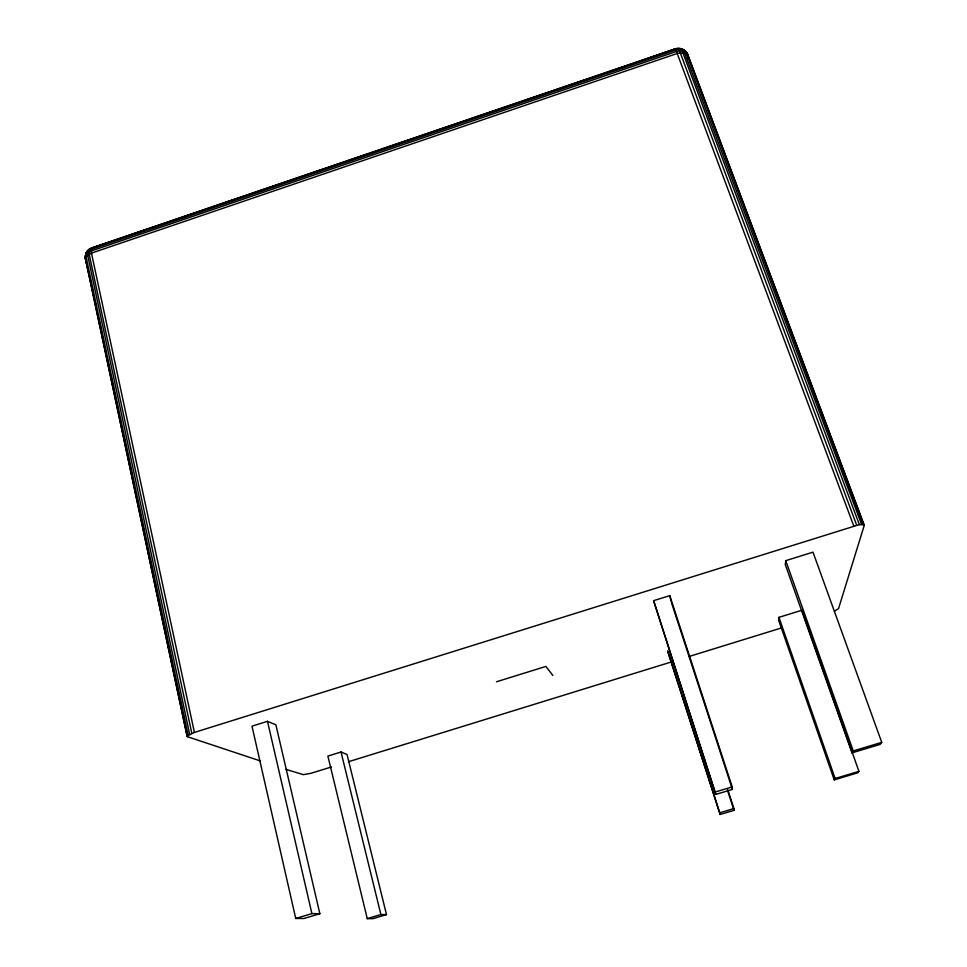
<?xml version="1.0" encoding="UTF-8"?>
<svg xmlns="http://www.w3.org/2000/svg" width="967" height="967" viewBox="0 0 967 967"><rect width="100%" height="100%" fill="white"/><g stroke="black" fill="none" stroke-linecap="round" stroke-linejoin="round"><path stroke-width="1.45" d="M834.424 611.265L838.534 608.63L864.232 525.468L688.117 55.856C686.473 50.635 680.671 46.863 675.111 48.882L91.986 247.782C87.26 249.389 84.25 254.635 85.555 259.507L187.235 736.649L260.461 760.969M187.235 736.649L85.447 258.129L85.797 254.031L87.26 251.106L89.677 248.942L624.972 66.493M778.931 617.345L778.592 620.137L834.243 779.861L857.826 772.79L858.938 771.364L801.848 610.25L778.931 617.345L835.137 778.52L834.243 779.861M785.76 560.667L785.289 564.595L851.975 752.87L880.139 744.385L881.735 742.366L812.993 552.157L785.76 560.667L853.245 750.948L851.975 752.87M90.499 249.148L87.779 250.695L86.015 253.245L85.471 258.963L91.394 284.346M86.196 258.382L86.365 260.752L85.265 256.243L86.438 252.919M677.601 48.906C680.828 47.226 686.365 50.707 687.682 54.442L864.232 525.468M680.333 49.063L681.409 49.39L682.75 52.423L859.349 524.622L864.087 524.803M187.296 735.996L194.415 732.43L859.349 524.622M629.251 65.031L675.111 48.882L678.205 48.471L679.487 50.707L856.689 525.178M267.484 721.322L251.988 726.169L295.733 918.469L303.964 918.493L319.847 913.706L275.897 724.839L267.484 721.322L311.906 913.597L319.847 913.706M653.619 600.676L669.793 595.624L732.2 786.908L732.406 789.41L715.81 794.403L653.619 600.676L715.81 794.403M496.494 681.771L545.859 666.432L552.846 675.413M341.025 752.012L327.886 756.085L367.255 918.638L373.069 918.65L386.498 914.625L347.056 754.526L341.025 752.012L380.889 914.54L386.498 914.625M331.403 767L310.625 773.37L303.336 774.652L286.063 769.381M348.712 761.645L671.872 661.803M689.181 656.46L781.505 627.934M295.733 918.469L311.906 913.597M715.302 792.009L732.2 786.908M853.245 750.948L881.735 742.366M367.255 918.638L380.889 914.54M733.893 808.545L734.026 810.31L720.101 814.48L719.738 812.8L733.893 808.545L727.837 789.93M835.137 778.52L858.938 771.364M85.725 255.445L86.692 255.965M92.832 247.987L89.097 249.401L89.145 254.116L191.817 733.337M686.945 53.753L685.168 52.025C685.966 49.293 689.266 57.476 688.299 58.854M85.918 258.165L86.365 260.752L85.447 258.129L86.039 256.714L91.454 253.136L677.649 53.342L684.902 52.665L686.582 53.354L688.117 55.856L683.379 49.595L861.561 524.368M688.117 55.856L687.114 53.318L688.117 55.856L685.796 51.602L683.802 50.187L678.786 49.269L676.114 49.837L91.091 249.353L86.994 252.061L189.665 734.279M863.168 524.428L686.582 53.354L684.322 51.227L682.037 50.671L676.84 51.324L91.116 251.021L87.006 253.511L85.797 255.215L86.039 256.714L188.13 735.186M853.776 526L675.522 49.003L91.394 248.241L91.454 253.136L194.415 732.43M671.582 602.912L732.406 789.41M727.486 790.196L734.026 810.31M85.543 258.249L86.365 260.752L85.7 258.116M719.738 812.8L667.629 650.9L720.101 814.48M669.793 595.624L671.11 601.474M92.022 287.296L93.279 293.194M94.851 300.568L96.108 306.466M98.622 318.264L103.965 343.345M104.605 346.295L105.862 352.193M107.434 359.567L108.691 365.466M111.205 377.263L116.548 402.332M117.176 405.282L118.433 411.18M120.005 418.554L121.262 424.453M123.776 436.25L129.131 461.319M129.759 464.269L131.959 474.592M132.588 477.541L133.845 483.44M137.302 499.673L141.702 520.319M142.33 523.268L144.542 533.591M145.171 536.54L146.428 542.439M149.885 558.66L154.285 579.306M154.913 582.255L157.113 592.578M157.742 595.527L158.999 601.426M162.456 617.647L166.868 638.305M167.496 641.254L169.696 651.577M170.325 654.526L171.582 660.425M175.982 681.07L179.439 697.292M180.067 700.241L182.267 710.564M182.908 713.513L184.165 719.412"/></g></svg>
